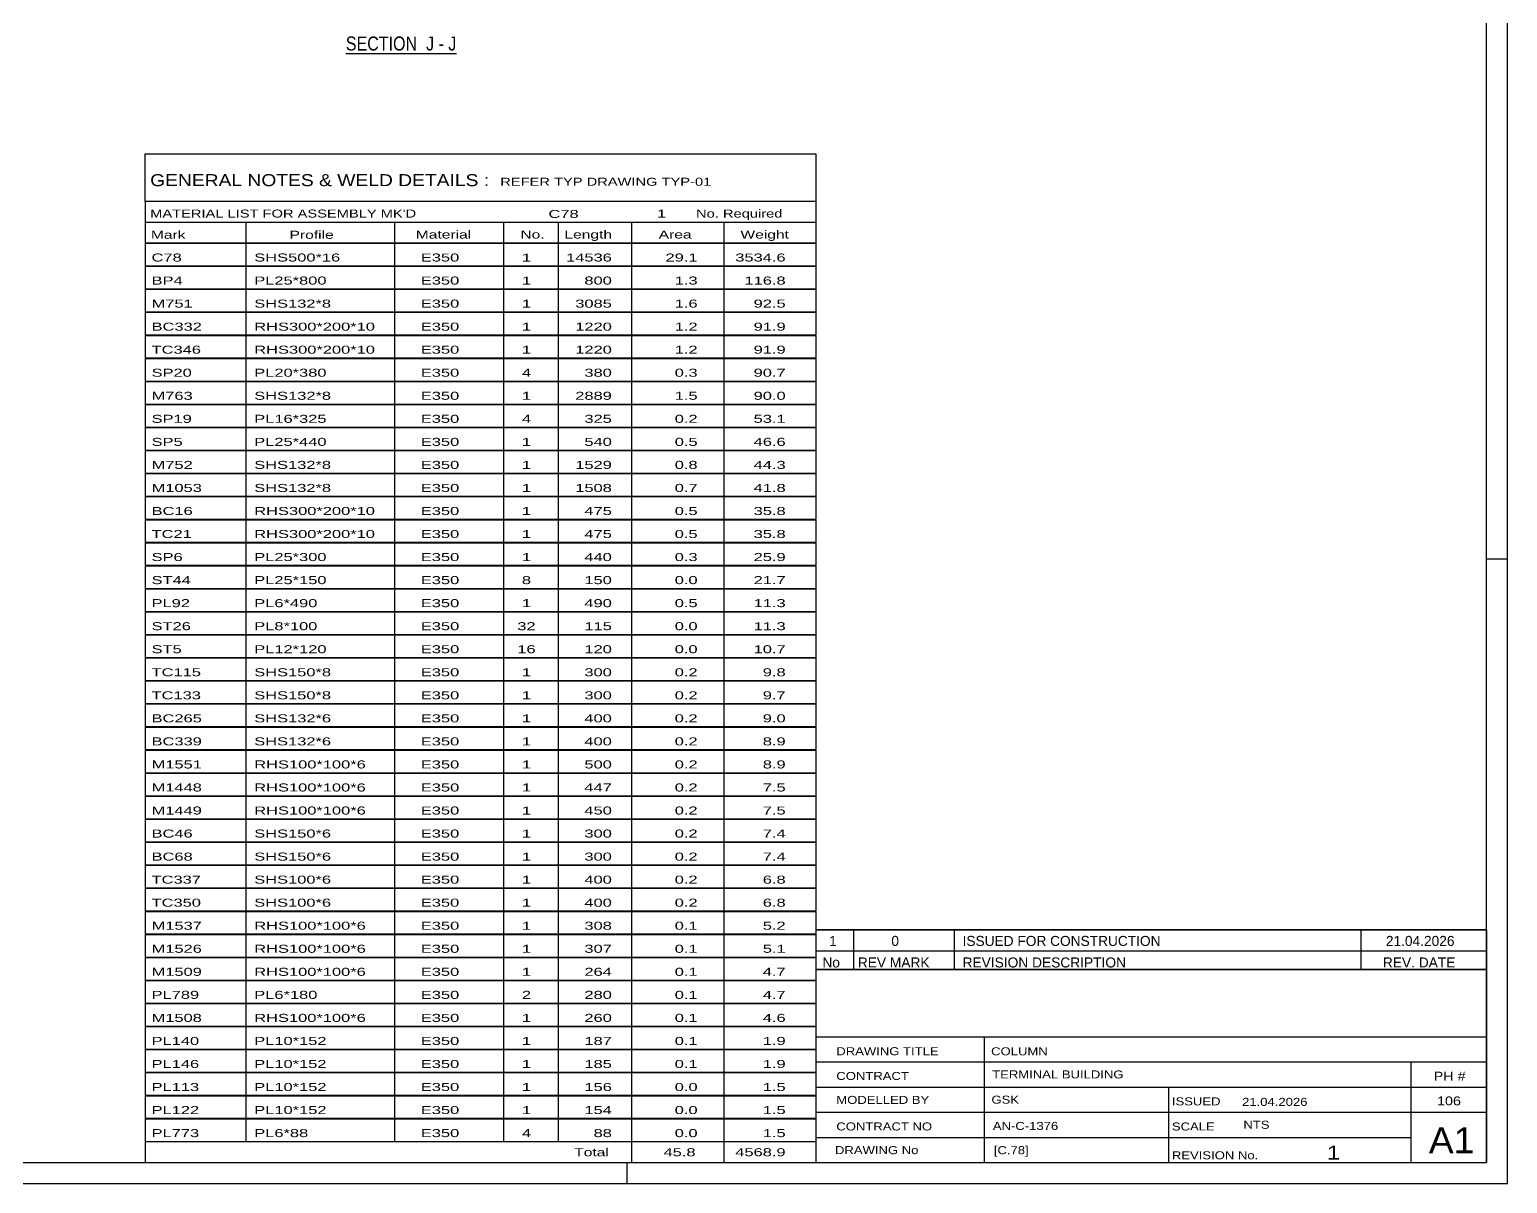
# Model space of a CAD drawing. Header units: millimetres. Extents: x -212 to 629, y -168 to 426.
# Drawn here: x 276.3 to 629, y -167.9 to 107.5 of the extents above; entities that cross this region are included whole.
import ezdxf

# ---------------------------------------------------------------- set-up
doc = ezdxf.new("R2010")
doc.units = ezdxf.units.MM
doc.styles.add('Arial Narrow', font='ARIALN.TTF', dxfattribs={"height": 0.2})

# ---------------------------------------------------------------- blocks, each defined once
blk = doc.blocks.new('Unknown-284936395-1134')
at = {"color": 5, "linetype": 'Continuous'}
for p, q in [((628.96, -167.9), (628.96, 426.1)), ((623.96, -162.9), (623.96, 421.1)), ((628.96, -18.9), (623.96, -18.9)), ((-207.04, -162.9), (623.96, -162.9)), ((418.96, -167.9), (418.96, -162.9)), ((-212.04, -167.9), (628.96, -167.9))]:
    blk.add_line(p, q, dxfattribs=at)
blk = doc.blocks.new('Unknown-284936395-20 - 26163')
at = {"color": 6, "linetype": 'Continuous'}
blk.add_line((351.81, 101.79), (378.18, 101.79), dxfattribs=at)
at = {"color": 0, "linetype": 'Continuous'}
blk.add_wipeout([(369.92, 102.54), (369.92, 106.04), (351.81, 106.04), (351.81, 102.54)], dxfattribs=at)
at = {"color": 7, "linetype": 'Continuous', "style": 'Arial Narrow'}
blk.add_text('SECTION ', height=3.34, dxfattribs=at).set_placement((351.81, 102.54))
at = {"color": 0, "linetype": 'Continuous'}
blk.add_wipeout([(372.89, 102.54), (372.89, 106.04), (370.97, 106.04), (370.97, 102.54)], dxfattribs=at)
blk.add_wipeout([(375.21, 102.54), (375.21, 106.04), (373.94, 106.04), (373.94, 102.54)], dxfattribs=at)
at = {"color": 7, "linetype": 'Continuous', "style": 'Arial Narrow'}
blk.add_text('J', height=3.34, dxfattribs=at).set_placement((370.97, 102.54))
at = {"color": 0, "linetype": 'Continuous'}
blk.add_wipeout([(378.18, 102.54), (378.18, 106.04), (376.26, 106.04), (376.26, 102.54)], dxfattribs=at)
at = {"color": 7, "linetype": 'Continuous', "style": 'Arial Narrow'}
for s, p in [('J', (376.26, 102.54)), ('-', (373.94, 102.54))]:
    blk.add_text(s, height=3.34, dxfattribs=at).set_placement(p)
blk = doc.blocks.new('Unknown-284936395-33962')
at = {"color": 7, "linetype": 'Continuous'}
for p, q in [((463.96, -116.84), (623.96, -116.84)), ((463.96, -116.85), (463.96, -162.9)), ((623.96, -116.9), (623.96, -162.9)), ((463.96, -132.9), (623.96, -132.9)), ((504.1, -132.9), (504.1, -162.9)), ((463.96, -138.9), (623.96, -138.9)), ((605.96, -162.84), (605.96, -138.84)), ((463.96, -144.9), (623.96, -144.9)), ((548.1, -144.9), (548.1, -162.9)), ((463.96, -150.9), (623.96, -150.9)), ((463.96, -156.9), (605.96, -156.9)), ((463.96, -162.9), (623.96, -162.9))]:
    blk.add_line(p, q, dxfattribs=at)
at = {"color": 7, "style": 'Arial Narrow'}
for s, height, width, p in [('DRAWING TITLE', 1.9089, 1.425378, (468.84, -137.29)), ('COLUMN', 1.909, 1.425378, (505.77, -137.31)), ('TERMINAL BUILDING', 1.9089, 1.425378, (506.02, -142.82)), ('CONTRACT', 1.909, 1.425378, (468.84, -143.19)), ('MODELLED BY', 1.9089, 1.425378, (468.84, -148.91)), ('GSK', 1.909, 1.425378, (505.85, -148.85)), ('ISSUED', 1.909, 1.425378, (548.9, -149.26)), ('21.04.2026', 1.909, 1.425378, (565.65, -149.38)), ('CONTRACT NO', 1.9089, 1.425378, (468.84, -155.24)), ('AN-C-1376', 1.909, 1.425378, (506.19, -155.12)), ('SCALE', 1.909, 1.425378, (548.9, -155.25)), ('A1', 6.204, 1.25, (610.2, -160.7)), ('DRAWING No', 1.909, 1.425378, (468.52, -160.9)), ('[C.78]', 1.909, 1.425378, (506.42, -160.91)), ('REVISION No.', 1.9089, 1.425378, (548.9, -162.13)), ('1', 3.34, 1.5, (585.87, -162.22))]:
    blk.add_text(s, height=height, dxfattribs=dict(at, width=width)).set_placement(p)
at = {"color": 7, "linetype": 'Continuous', "style": 'Arial Narrow'}
for s, height, width, p in [('PH #', 2.1, 1.42538, (611.36, -143.34)), ('106', 2.1, 1.42538, (612.15, -149.24)), ('NTS', 1.909, 1.425378, (565.96, -154.84))]:
    blk.add_text(s, height=height, dxfattribs=dict(at, width=width)).set_placement(p)
blk = doc.blocks.new('Unknown-284936395-33963')
at = {"color": 7, "linetype": 'Continuous'}
for p, q in [((303.96, 77.85), (463.96, 77.85)), ((303.96, 66.6), (303.96, 77.85)), ((463.96, 77.85), (463.96, 66.6)), ((303.96, 66.6), (463.96, 66.6)), ((303.96, 66.6), (303.96, 61.6)), ((463.96, 66.6), (463.96, 61.6)), ((303.96, 61.6), (463.96, 61.6)), ((303.96, 61.6), (303.96, 56.6)), ((327.96, 61.6), (327.96, 56.6)), ((363.46, 61.6), (363.46, 56.6)), ((389.46, 61.6), (389.46, 56.6)), ((402.46, 61.6), (402.46, 56.6)), ((419.96, 61.6), (419.96, 56.6)), ((441.96, 61.6), (441.96, 56.6)), ((463.96, 61.6), (463.96, 56.6)), ((303.96, 56.6), (463.96, 56.6)), ((303.96, 56.55), (303.96, 51.15)), ((303.96, 56.55), (463.96, 56.55)), ((327.96, 56.6), (327.96, 51.1)), ((363.46, 56.6), (363.46, 51.1)), ((389.46, 56.6), (389.46, 51.1)), ((402.46, 56.6), (402.46, 51.1)), ((419.96, 56.6), (419.96, 51.1)), ((441.96, 56.6), (441.96, 51.1)), ((463.96, 56.55), (463.96, 51.15)), ((303.96, 51.15), (463.96, 51.15)), ((303.96, 51.05), (303.96, 45.65)), ((303.96, 51.05), (463.96, 51.05)), ((327.96, 51.1), (327.96, 45.6)), ((363.46, 51.1), (363.46, 45.6)), ((389.46, 51.1), (389.46, 45.6)), ((402.46, 51.1), (402.46, 45.6)), ((419.96, 51.1), (419.96, 45.6)), ((441.96, 51.1), (441.96, 45.6)), ((463.96, 51.05), (463.96, 45.65)), ((303.96, 45.65), (463.96, 45.65)), ((303.96, 45.55), (303.96, 40.15)), ((303.96, 45.55), (463.96, 45.55)), ((327.96, 45.6), (327.96, 40.1)), ((363.46, 45.6), (363.46, 40.1)), ((389.46, 45.6), (389.46, 40.1)), ((402.46, 45.6), (402.46, 40.1)), ((419.96, 45.6), (419.96, 40.1)), ((441.96, 45.6), (441.96, 40.1)), ((463.96, 45.55), (463.96, 40.15)), ((303.96, 40.15), (463.96, 40.15)), ((303.96, 40.05), (303.96, 34.65)), ((303.96, 40.05), (463.96, 40.05)), ((327.96, 40.1), (327.96, 34.6)), ((363.46, 40.1), (363.46, 34.6)), ((389.46, 40.1), (389.46, 34.6)), ((402.46, 40.1), (402.46, 34.6)), ((419.96, 40.1), (419.96, 34.6)), ((441.96, 40.1), (441.96, 34.6)), ((463.96, 40.05), (463.96, 34.65)), ((303.96, 34.65), (463.96, 34.65)), ((303.96, 34.55), (303.96, 29.15)), ((303.96, 34.55), (463.96, 34.55)), ((327.96, 34.6), (327.96, 29.1)), ((363.46, 34.6), (363.46, 29.1)), ((389.46, 34.6), (389.46, 29.1)), ((402.46, 34.6), (402.46, 29.1)), ((419.96, 34.6), (419.96, 29.1)), ((441.96, 34.6), (441.96, 29.1)), ((463.96, 34.55), (463.96, 29.15)), ((303.96, 29.15), (463.96, 29.15)), ((303.96, 29.05), (303.96, 23.65)), ((303.96, 29.05), (463.96, 29.05)), ((327.96, 29.1), (327.96, 23.6)), ((363.46, 29.1), (363.46, 23.6)), ((389.46, 29.1), (389.46, 23.6)), ((402.46, 29.1), (402.46, 23.6)), ((419.96, 29.1), (419.96, 23.6)), ((441.96, 29.1), (441.96, 23.6)), ((463.96, 29.05), (463.96, 23.65)), ((303.96, 23.65), (463.96, 23.65)), ((303.96, 23.55), (303.96, 18.15)), ((303.96, 23.55), (463.96, 23.55)), ((327.96, 23.6), (327.96, 18.1)), ((363.46, 23.6), (363.46, 18.1)), ((389.46, 23.6), (389.46, 18.1)), ((402.46, 23.6), (402.46, 18.1)), ((419.96, 23.6), (419.96, 18.1)), ((441.96, 23.6), (441.96, 18.1)), ((463.96, 23.55), (463.96, 18.15)), ((303.96, 18.15), (463.96, 18.15)), ((303.96, 18.05), (303.96, 12.65)), ((303.96, 18.05), (463.96, 18.05)), ((327.96, 18.1), (327.96, 12.6)), ((363.46, 18.1), (363.46, 12.6)), ((389.46, 18.1), (389.46, 12.6)), ((402.46, 18.1), (402.46, 12.6)), ((419.96, 18.1), (419.96, 12.6)), ((441.96, 18.1), (441.96, 12.6)), ((463.96, 18.05), (463.96, 12.65)), ((303.96, 12.65), (463.96, 12.65)), ((303.96, 12.55), (303.96, 7.15)), ((303.96, 12.55), (463.96, 12.55)), ((327.96, 12.6), (327.96, 7.1)), ((363.46, 12.6), (363.46, 7.1)), ((389.46, 12.6), (389.46, 7.1)), ((402.46, 12.6), (402.46, 7.1)), ((419.96, 12.6), (419.96, 7.1)), ((441.96, 12.6), (441.96, 7.1)), ((463.96, 12.55), (463.96, 7.15)), ((303.96, 7.15), (463.96, 7.15)), ((303.96, 7.05), (303.96, 1.65)), ((303.96, 7.05), (463.96, 7.05)), ((327.96, 7.1), (327.96, 1.6)), ((363.46, 7.1), (363.46, 1.6)), ((389.46, 7.1), (389.46, 1.6)), ((402.46, 7.1), (402.46, 1.6)), ((419.96, 7.1), (419.96, 1.6)), ((441.96, 7.1), (441.96, 1.6)), ((463.96, 7.05), (463.96, 1.65)), ((303.96, 1.65), (463.96, 1.65)), ((303.96, 1.55), (303.96, -3.85)), ((303.96, 1.55), (463.96, 1.55)), ((327.96, 1.6), (327.96, -3.9)), ((363.46, 1.6), (363.46, -3.9)), ((389.46, 1.6), (389.46, -3.9)), ((402.46, 1.6), (402.46, -3.9)), ((419.96, 1.6), (419.96, -3.9)), ((441.96, 1.6), (441.96, -3.9)), ((463.96, 1.55), (463.96, -3.85)), ((303.96, -3.85), (463.96, -3.85)), ((303.96, -3.95), (303.96, -9.35)), ((303.96, -3.95), (463.96, -3.95)), ((327.96, -3.9), (327.96, -9.4)), ((363.46, -3.9), (363.46, -9.4)), ((389.46, -3.9), (389.46, -9.4)), ((402.46, -3.9), (402.46, -9.4)), ((419.96, -3.9), (419.96, -9.4)), ((441.96, -3.9), (441.96, -9.4)), ((463.96, -3.95), (463.96, -9.35)), ((303.96, -9.35), (463.96, -9.35)), ((303.96, -9.45), (303.96, -14.85)), ((303.96, -9.45), (463.96, -9.45)), ((327.96, -9.4), (327.96, -14.9)), ((363.46, -9.4), (363.46, -14.9)), ((389.46, -9.4), (389.46, -14.9)), ((402.46, -9.4), (402.46, -14.9)), ((419.96, -9.4), (419.96, -14.9)), ((441.96, -9.4), (441.96, -14.9)), ((463.96, -9.45), (463.96, -14.85)), ((303.96, -14.85), (463.96, -14.85)), ((303.96, -14.95), (303.96, -20.35)), ((303.96, -14.95), (463.96, -14.95)), ((327.96, -14.9), (327.96, -20.4)), ((363.46, -14.9), (363.46, -20.4)), ((389.46, -14.9), (389.46, -20.4)), ((402.46, -14.9), (402.46, -20.4)), ((419.96, -14.9), (419.96, -20.4)), ((441.96, -14.9), (441.96, -20.4)), ((463.96, -14.95), (463.96, -20.35)), ((303.96, -20.35), (463.96, -20.35)), ((303.96, -20.45), (303.96, -25.85)), ((303.96, -20.45), (463.96, -20.45)), ((327.96, -20.4), (327.96, -25.9)), ((363.46, -20.4), (363.46, -25.9)), ((389.46, -20.4), (389.46, -25.9)), ((402.46, -20.4), (402.46, -25.9)), ((419.96, -20.4), (419.96, -25.9)), ((441.96, -20.4), (441.96, -25.9)), ((463.96, -20.45), (463.96, -25.85)), ((303.96, -25.85), (463.96, -25.85)), ((303.96, -25.95), (303.96, -31.35)), ((303.96, -25.95), (463.96, -25.95)), ((327.96, -25.9), (327.96, -31.4)), ((363.46, -25.9), (363.46, -31.4)), ((389.46, -25.9), (389.46, -31.4)), ((402.46, -25.9), (402.46, -31.4)), ((419.96, -25.9), (419.96, -31.4)), ((441.96, -25.9), (441.96, -31.4)), ((463.96, -25.95), (463.96, -31.35)), ((303.96, -31.35), (463.96, -31.35)), ((303.96, -31.45), (303.96, -36.85)), ((303.96, -31.45), (463.96, -31.45)), ((327.96, -31.4), (327.96, -36.9)), ((363.46, -31.4), (363.46, -36.9)), ((389.46, -31.4), (389.46, -36.9)), ((402.46, -31.4), (402.46, -36.9)), ((419.96, -31.4), (419.96, -36.9)), ((441.96, -31.4), (441.96, -36.9)), ((463.96, -31.45), (463.96, -36.85)), ((303.96, -36.85), (463.96, -36.85)), ((303.96, -36.95), (303.96, -42.35)), ((303.96, -36.95), (463.96, -36.95)), ((327.96, -36.9), (327.96, -42.4)), ((363.46, -36.9), (363.46, -42.4)), ((389.46, -36.9), (389.46, -42.4)), ((402.46, -36.9), (402.46, -42.4)), ((419.96, -36.9), (419.96, -42.4)), ((441.96, -36.9), (441.96, -42.4)), ((463.96, -36.95), (463.96, -42.35)), ((303.96, -42.35), (463.96, -42.35)), ((303.96, -42.45), (303.96, -47.85)), ((303.96, -42.45), (463.96, -42.45)), ((327.96, -42.4), (327.96, -47.9)), ((363.46, -42.4), (363.46, -47.9)), ((389.46, -42.4), (389.46, -47.9)), ((402.46, -42.4), (402.46, -47.9)), ((419.96, -42.4), (419.96, -47.9)), ((441.96, -42.4), (441.96, -47.9)), ((463.96, -42.45), (463.96, -47.85)), ((303.96, -47.85), (463.96, -47.85)), ((303.96, -47.95), (303.96, -53.35)), ((303.96, -47.95), (463.96, -47.95)), ((327.96, -47.9), (327.96, -53.4)), ((363.46, -47.9), (363.46, -53.4)), ((389.46, -47.9), (389.46, -53.4)), ((402.46, -47.9), (402.46, -53.4)), ((419.96, -47.9), (419.96, -53.4)), ((441.96, -47.9), (441.96, -53.4)), ((463.96, -47.95), (463.96, -53.35)), ((303.96, -53.35), (463.96, -53.35)), ((303.96, -53.45), (303.96, -58.85)), ((303.96, -53.45), (463.96, -53.45)), ((327.96, -53.4), (327.96, -58.9)), ((363.46, -53.4), (363.46, -58.9)), ((389.46, -53.4), (389.46, -58.9)), ((402.46, -53.4), (402.46, -58.9)), ((419.96, -53.4), (419.96, -58.9)), ((441.96, -53.4), (441.96, -58.9)), ((463.96, -53.45), (463.96, -58.85)), ((303.96, -58.85), (463.96, -58.85)), ((303.96, -58.95), (303.96, -64.35)), ((303.96, -58.95), (463.96, -58.95)), ((327.96, -58.9), (327.96, -64.4)), ((363.46, -58.9), (363.46, -64.4)), ((389.46, -58.9), (389.46, -64.4)), ((402.46, -58.9), (402.46, -64.4)), ((419.96, -58.9), (419.96, -64.4)), ((441.96, -58.9), (441.96, -64.4)), ((463.96, -58.95), (463.96, -64.35)), ((303.96, -64.35), (463.96, -64.35)), ((303.96, -64.45), (303.96, -69.85)), ((303.96, -64.45), (463.96, -64.45)), ((327.96, -64.4), (327.96, -69.9)), ((363.46, -64.4), (363.46, -69.9)), ((389.46, -64.4), (389.46, -69.9)), ((402.46, -64.4), (402.46, -69.9)), ((419.96, -64.4), (419.96, -69.9)), ((441.96, -64.4), (441.96, -69.9)), ((463.96, -64.45), (463.96, -69.85)), ((303.96, -69.85), (463.96, -69.85)), ((303.96, -69.95), (303.96, -75.35)), ((303.96, -69.95), (463.96, -69.95)), ((327.96, -69.9), (327.96, -75.4)), ((363.46, -69.9), (363.46, -75.4)), ((389.46, -69.9), (389.46, -75.4)), ((402.46, -69.9), (402.46, -75.4)), ((419.96, -69.9), (419.96, -75.4)), ((441.96, -69.9), (441.96, -75.4)), ((463.96, -69.95), (463.96, -75.35)), ((303.96, -75.35), (463.96, -75.35)), ((303.96, -75.45), (303.96, -80.85)), ((303.96, -75.45), (463.96, -75.45)), ((327.96, -75.4), (327.96, -80.9)), ((363.46, -75.4), (363.46, -80.9)), ((389.46, -75.4), (389.46, -80.9)), ((402.46, -75.4), (402.46, -80.9)), ((419.96, -75.4), (419.96, -80.9)), ((441.96, -75.4), (441.96, -80.9)), ((463.96, -75.45), (463.96, -80.85)), ((303.96, -80.85), (463.96, -80.85)), ((303.96, -80.95), (303.96, -86.35)), ((303.96, -80.95), (463.96, -80.95)), ((327.96, -80.9), (327.96, -86.4)), ((363.46, -80.9), (363.46, -86.4)), ((389.46, -80.9), (389.46, -86.4)), ((402.46, -80.9), (402.46, -86.4)), ((419.96, -80.9), (419.96, -86.4)), ((441.96, -80.9), (441.96, -86.4)), ((463.96, -80.95), (463.96, -86.35)), ((303.96, -86.35), (463.96, -86.35)), ((303.96, -86.45), (303.96, -91.85)), ((303.96, -86.45), (463.96, -86.45)), ((327.96, -86.4), (327.96, -91.9)), ((363.46, -86.4), (363.46, -91.9)), ((389.46, -86.4), (389.46, -91.9)), ((402.46, -86.4), (402.46, -91.9)), ((419.96, -86.4), (419.96, -91.9)), ((441.96, -86.4), (441.96, -91.9)), ((463.96, -86.45), (463.96, -91.85)), ((303.96, -91.85), (463.96, -91.85)), ((303.96, -91.95), (303.96, -97.35)), ((303.96, -91.95), (463.96, -91.95)), ((327.96, -91.9), (327.96, -97.4)), ((363.46, -91.9), (363.46, -97.4)), ((389.46, -91.9), (389.46, -97.4)), ((402.46, -91.9), (402.46, -97.4)), ((419.96, -91.9), (419.96, -97.4)), ((441.96, -91.9), (441.96, -97.4)), ((463.96, -91.95), (463.96, -97.35)), ((303.96, -97.35), (463.96, -97.35)), ((303.96, -97.45), (303.96, -102.85)), ((303.96, -97.45), (463.96, -97.45)), ((327.96, -97.4), (327.96, -102.9)), ((363.46, -97.4), (363.46, -102.9)), ((389.46, -97.4), (389.46, -102.9)), ((402.46, -97.4), (402.46, -102.9)), ((419.96, -97.4), (419.96, -102.9)), ((441.96, -97.4), (441.96, -102.9)), ((463.96, -97.45), (463.96, -102.85)), ((303.96, -102.85), (463.96, -102.85)), ((303.96, -102.95), (303.96, -108.35)), ((303.96, -102.95), (463.96, -102.95)), ((327.96, -102.9), (327.96, -108.4)), ((363.46, -102.9), (363.46, -108.4)), ((389.46, -102.9), (389.46, -108.4)), ((402.46, -102.9), (402.46, -108.4)), ((419.96, -102.9), (419.96, -108.4)), ((441.96, -102.9), (441.96, -108.4)), ((463.96, -102.95), (463.96, -108.35)), ((303.96, -108.35), (463.96, -108.35)), ((303.96, -108.45), (303.96, -113.85)), ((303.96, -108.45), (463.96, -108.45)), ((327.96, -108.4), (327.96, -113.9)), ((363.46, -108.4), (363.46, -113.9)), ((389.46, -108.4), (389.46, -113.9)), ((402.46, -108.4), (402.46, -113.9)), ((419.96, -108.4), (419.96, -113.9)), ((441.96, -108.4), (441.96, -113.9)), ((463.96, -108.45), (463.96, -113.85)), ((303.96, -113.85), (463.96, -113.85)), ((303.96, -113.95), (303.96, -119.35)), ((303.96, -113.95), (463.96, -113.95)), ((327.96, -113.9), (327.96, -119.4)), ((363.46, -113.9), (363.46, -119.4)), ((389.46, -113.9), (389.46, -119.4)), ((402.46, -113.9), (402.46, -119.4)), ((419.96, -113.9), (419.96, -119.4)), ((441.96, -113.9), (441.96, -119.4)), ((463.96, -113.95), (463.96, -119.35)), ((303.96, -119.35), (463.96, -119.35)), ((303.96, -119.45), (303.96, -124.85)), ((303.96, -119.45), (463.96, -119.45)), ((327.96, -119.4), (327.96, -124.9)), ((363.46, -119.4), (363.46, -124.9)), ((389.46, -119.4), (389.46, -124.9)), ((402.46, -119.4), (402.46, -124.9)), ((419.96, -119.4), (419.96, -124.9)), ((441.96, -119.4), (441.96, -124.9)), ((463.96, -119.45), (463.96, -124.85)), ((303.96, -124.85), (463.96, -124.85)), ((303.96, -124.95), (303.96, -130.35)), ((303.96, -124.95), (463.96, -124.95)), ((327.96, -124.9), (327.96, -130.4)), ((363.46, -124.9), (363.46, -130.4)), ((389.46, -124.9), (389.46, -130.4)), ((402.46, -124.9), (402.46, -130.4)), ((419.96, -124.9), (419.96, -130.4)), ((441.96, -124.9), (441.96, -130.4)), ((463.96, -124.95), (463.96, -130.35)), ((303.96, -130.35), (463.96, -130.35)), ((303.96, -130.45), (303.96, -135.85)), ((303.96, -130.45), (463.96, -130.45)), ((327.96, -130.4), (327.96, -135.9)), ((363.46, -130.4), (363.46, -135.9)), ((389.46, -130.4), (389.46, -135.9)), ((402.46, -130.4), (402.46, -135.9)), ((419.96, -130.4), (419.96, -135.9)), ((441.96, -130.4), (441.96, -135.9)), ((463.96, -130.45), (463.96, -135.85)), ((303.96, -135.85), (463.96, -135.85)), ((303.96, -135.95), (303.96, -141.35)), ((303.96, -135.95), (463.96, -135.95)), ((327.96, -135.9), (327.96, -141.4)), ((363.46, -135.9), (363.46, -141.4)), ((389.46, -135.9), (389.46, -141.4)), ((402.46, -135.9), (402.46, -141.4)), ((419.96, -135.9), (419.96, -141.4)), ((441.96, -135.9), (441.96, -141.4)), ((463.96, -135.95), (463.96, -141.35)), ((303.96, -141.35), (463.96, -141.35)), ((303.96, -141.45), (303.96, -146.85)), ((303.96, -141.45), (463.96, -141.45)), ((327.96, -141.4), (327.96, -146.9)), ((363.46, -141.4), (363.46, -146.9)), ((389.46, -141.4), (389.46, -146.9)), ((402.46, -141.4), (402.46, -146.9)), ((419.96, -141.4), (419.96, -146.9)), ((441.96, -141.4), (441.96, -146.9)), ((463.96, -141.45), (463.96, -146.85)), ((303.96, -146.85), (463.96, -146.85)), ((303.96, -146.95), (303.96, -152.35)), ((303.96, -146.95), (463.96, -146.95)), ((327.96, -146.9), (327.96, -152.4)), ((363.46, -146.9), (363.46, -152.4)), ((389.46, -146.9), (389.46, -152.4)), ((402.46, -146.9), (402.46, -152.4)), ((419.96, -146.9), (419.96, -152.4)), ((441.96, -146.9), (441.96, -152.4)), ((463.96, -146.95), (463.96, -152.35)), ((303.96, -152.35), (463.96, -152.35)), ((303.96, -152.45), (303.96, -157.85)), ((303.96, -152.45), (463.96, -152.45)), ((327.96, -152.4), (327.96, -157.9)), ((363.46, -152.4), (363.46, -157.9)), ((389.46, -152.4), (389.46, -157.9)), ((402.46, -152.4), (402.46, -157.9)), ((419.96, -152.4), (419.96, -157.9)), ((441.96, -152.4), (441.96, -157.9)), ((463.96, -152.45), (463.96, -157.85)), ((303.96, -157.85), (463.96, -157.85)), ((303.96, -157.9), (463.96, -157.9)), ((303.96, -157.9), (303.96, -162.9)), ((419.96, -157.9), (419.96, -162.9)), ((441.96, -157.9), (441.96, -162.9)), ((463.96, -157.9), (463.96, -162.9)), ((303.96, -162.9), (463.96, -162.9))]:
    blk.add_line(p, q, dxfattribs=at)
at = {"color": 7, "style": 'Arial Narrow'}
for s, height, width, p in [('GENERAL NOTES & WELD DETAILS :', 2.8633, 1.4, (305.12, 70.16)), ('REFER TYP DRAWING TYP-01', 1.9089, 1.6, (388.66, 70.26)), ("MATERIAL LIST FOR ASSEMBLY MK'D", 1.9089, 1.6, (305.12, 62.66)), ('C78', 1.909, 1.794707, (400.16, 62.57)), ('1', 1.91, 1.794707, (426.04, 62.66)), ('No. Required', 1.9089, 1.6, (435.37, 62.66)), ('Mark', 1.909, 1.7, (305.3, 57.6)), ('Profile', 1.909, 1.7, (338.38, 57.6)), ('Material', 1.909, 1.7, (368.5, 57.66)), ('No.', 1.909, 1.7, (393.46, 57.66)), ('Length', 1.909, 1.7, (403.96, 57.66)), ('Area', 1.909, 1.7, (426.46, 57.66)), ('Weight', 1.909, 1.7, (445.96, 57.66))]:
    blk.add_text(s, height=height, dxfattribs=dict(at, width=width)).set_placement(p)
at = {"color": 7, "linetype": 'Continuous', "style": 'Arial Narrow'}
for s, height, width, p in [('C78', 1.909, 1.794707, (305.46, 52.17)), ('SHS500*16', 1.909, 1.794707, (329.96, 52.17)), ('E350', 1.909, 1.794707, (369.7, 52.17)), ('1', 1.91, 1.794707, (393.82, 52.17)), ('14536', 1.909, 1.794707, (404.36, 52.17)), ('29.1', 1.909, 1.794707, (428.09, 52.17)), ('3534.6', 1.909, 1.794707, (444.73, 52.17)), ('BP4', 1.909, 1.794707, (305.46, 46.67)), ('PL25*800', 1.909, 1.794707, (329.96, 46.67)), ('E350', 1.909, 1.794707, (369.7, 46.67)), ('1', 1.91, 1.794707, (393.82, 46.67)), ('800', 1.909, 1.794707, (408.73, 46.67)), ('1.3', 1.909, 1.794707, (430.28, 46.67)), ('116.8', 1.909, 1.794707, (446.92, 46.67)), ('M751', 1.909, 1.794707, (305.46, 41.17)), ('SHS132*8', 1.909, 1.794707, (329.96, 41.17)), ('E350', 1.909, 1.794707, (369.7, 41.17)), ('1', 1.91, 1.794707, (393.82, 41.17)), ('3085', 1.909, 1.794707, (406.55, 41.17)), ('1.6', 1.909, 1.794707, (430.28, 41.17)), ('92.5', 1.909, 1.794707, (449.11, 41.17)), ('BC332', 1.909, 1.794707, (305.46, 35.67)), ('RHS300*200*10', 1.9089, 1.794707, (329.96, 35.67)), ('E350', 1.909, 1.794707, (369.7, 35.67)), ('1', 1.91, 1.794707, (393.82, 35.67)), ('1220', 1.909, 1.794707, (406.55, 35.67)), ('1.2', 1.909, 1.794707, (430.28, 35.67)), ('91.9', 1.909, 1.794707, (449.11, 35.67)), ('TC346', 1.909, 1.794707, (305.46, 30.17)), ('RHS300*200*10', 1.9089, 1.794707, (329.96, 30.17)), ('E350', 1.909, 1.794707, (369.7, 30.17)), ('1', 1.91, 1.794707, (393.82, 30.17)), ('1220', 1.909, 1.794707, (406.55, 30.17)), ('1.2', 1.909, 1.794707, (430.28, 30.17)), ('91.9', 1.909, 1.794707, (449.11, 30.17)), ('SP20', 1.909, 1.794707, (305.46, 24.67)), ('PL20*380', 1.909, 1.794707, (329.96, 24.67)), ('E350', 1.909, 1.794707, (369.7, 24.67)), ('4', 1.91, 1.794707, (393.82, 24.67)), ('380', 1.909, 1.794707, (408.73, 24.67)), ('0.3', 1.909, 1.794707, (430.28, 24.67)), ('90.7', 1.909, 1.794707, (449.11, 24.67)), ('M763', 1.909, 1.794707, (305.46, 19.17)), ('SHS132*8', 1.909, 1.794707, (329.96, 19.17)), ('E350', 1.909, 1.794707, (369.7, 19.17)), ('1', 1.91, 1.794707, (393.82, 19.17)), ('2889', 1.909, 1.794707, (406.55, 19.17)), ('1.5', 1.909, 1.794707, (430.28, 19.17)), ('90.0', 1.909, 1.794707, (449.11, 19.17)), ('SP19', 1.909, 1.794707, (305.46, 13.67)), ('PL16*325', 1.909, 1.794707, (329.96, 13.67)), ('E350', 1.909, 1.794707, (369.7, 13.67)), ('4', 1.91, 1.794707, (393.82, 13.67)), ('325', 1.909, 1.794707, (408.73, 13.67)), ('0.2', 1.909, 1.794707, (430.28, 13.67)), ('53.1', 1.909, 1.794707, (449.11, 13.67)), ('SP5', 1.909, 1.794707, (305.46, 8.17)), ('PL25*440', 1.909, 1.794707, (329.96, 8.17)), ('E350', 1.909, 1.794707, (369.7, 8.17)), ('1', 1.91, 1.794707, (393.82, 8.17)), ('540', 1.909, 1.794707, (408.73, 8.17)), ('0.5', 1.909, 1.794707, (430.28, 8.17)), ('46.6', 1.909, 1.794707, (449.11, 8.17)), ('M752', 1.909, 1.794707, (305.46, 2.67)), ('SHS132*8', 1.909, 1.794707, (329.96, 2.67)), ('E350', 1.909, 1.794707, (369.7, 2.67)), ('1', 1.91, 1.794707, (393.82, 2.67)), ('1529', 1.909, 1.794707, (406.55, 2.67)), ('0.8', 1.909, 1.794707, (430.28, 2.67)), ('44.3', 1.909, 1.794707, (449.11, 2.67)), ('M1053', 1.909, 1.794707, (305.46, -2.83)), ('SHS132*8', 1.909, 1.794707, (329.96, -2.83)), ('E350', 1.909, 1.794707, (369.7, -2.83)), ('1', 1.91, 1.794707, (393.82, -2.83)), ('1508', 1.909, 1.794707, (406.55, -2.83)), ('0.7', 1.909, 1.794707, (430.28, -2.83)), ('41.8', 1.909, 1.794707, (449.11, -2.83)), ('BC16', 1.909, 1.794707, (305.46, -8.33)), ('RHS300*200*10', 1.9089, 1.794707, (329.96, -8.33)), ('E350', 1.909, 1.794707, (369.7, -8.33)), ('1', 1.91, 1.794707, (393.82, -8.33)), ('475', 1.909, 1.794707, (408.73, -8.33)), ('0.5', 1.909, 1.794707, (430.28, -8.33)), ('35.8', 1.909, 1.794707, (449.11, -8.33)), ('TC21', 1.909, 1.794707, (305.46, -13.83)), ('RHS300*200*10', 1.9089, 1.794707, (329.96, -13.83)), ('E350', 1.909, 1.794707, (369.7, -13.83)), ('1', 1.91, 1.794707, (393.82, -13.83)), ('475', 1.909, 1.794707, (408.73, -13.83)), ('0.5', 1.909, 1.794707, (430.28, -13.83)), ('35.8', 1.909, 1.794707, (449.11, -13.83)), ('SP6', 1.909, 1.794707, (305.46, -19.33)), ('PL25*300', 1.909, 1.794707, (329.96, -19.33)), ('E350', 1.909, 1.794707, (369.7, -19.33)), ('1', 1.91, 1.794707, (393.82, -19.33)), ('440', 1.909, 1.794707, (408.73, -19.33)), ('0.3', 1.909, 1.794707, (430.28, -19.33)), ('25.9', 1.909, 1.794707, (449.11, -19.33)), ('ST44', 1.909, 1.794707, (305.46, -24.83)), ('PL25*150', 1.909, 1.794707, (329.96, -24.83)), ('E350', 1.909, 1.794707, (369.7, -24.83)), ('8', 1.91, 1.794707, (393.82, -24.83)), ('150', 1.909, 1.794707, (408.73, -24.83)), ('0.0', 1.909, 1.794707, (430.28, -24.83)), ('21.7', 1.909, 1.794707, (449.11, -24.83)), ('PL92', 1.909, 1.794707, (305.46, -30.33)), ('PL6*490', 1.909, 1.794707, (329.96, -30.33)), ('E350', 1.909, 1.794707, (369.7, -30.33)), ('1', 1.91, 1.794707, (393.82, -30.33)), ('490', 1.909, 1.794707, (408.73, -30.33)), ('0.5', 1.909, 1.794707, (430.28, -30.33)), ('11.3', 1.909, 1.794707, (449.11, -30.33)), ('ST26', 1.909, 1.794707, (305.46, -35.83)), ('PL8*100', 1.909, 1.794707, (329.96, -35.83)), ('E350', 1.909, 1.794707, (369.7, -35.83)), ('32', 1.909, 1.794707, (392.72, -35.83)), ('115', 1.909, 1.794707, (408.73, -35.83)), ('0.0', 1.909, 1.794707, (430.28, -35.83)), ('11.3', 1.909, 1.794707, (449.11, -35.83)), ('ST5', 1.909, 1.794707, (305.46, -41.33)), ('PL12*120', 1.909, 1.794707, (329.96, -41.33)), ('E350', 1.909, 1.794707, (369.7, -41.33)), ('16', 1.909, 1.794707, (392.72, -41.33)), ('120', 1.909, 1.794707, (408.73, -41.33)), ('0.0', 1.909, 1.794707, (430.28, -41.33)), ('10.7', 1.909, 1.794707, (449.11, -41.33)), ('TC115', 1.909, 1.794707, (305.46, -46.83)), ('SHS150*8', 1.909, 1.794707, (329.96, -46.83)), ('E350', 1.909, 1.794707, (369.7, -46.83)), ('1', 1.91, 1.794707, (393.82, -46.83)), ('300', 1.909, 1.794707, (408.73, -46.83)), ('0.2', 1.909, 1.794707, (430.28, -46.83)), ('9.8', 1.909, 1.794707, (451.29, -46.83)), ('TC133', 1.909, 1.794707, (305.46, -52.33)), ('SHS150*8', 1.909, 1.794707, (329.96, -52.33)), ('E350', 1.909, 1.794707, (369.7, -52.33)), ('1', 1.91, 1.794707, (393.82, -52.33)), ('300', 1.909, 1.794707, (408.73, -52.33)), ('0.2', 1.909, 1.794707, (430.28, -52.33)), ('9.7', 1.909, 1.794707, (451.29, -52.33)), ('BC265', 1.909, 1.794707, (305.46, -57.83)), ('SHS132*6', 1.909, 1.794707, (329.96, -57.83)), ('E350', 1.909, 1.794707, (369.7, -57.83)), ('1', 1.91, 1.794707, (393.82, -57.83)), ('400', 1.909, 1.794707, (408.73, -57.83)), ('0.2', 1.909, 1.794707, (430.28, -57.83)), ('9.0', 1.909, 1.794707, (451.29, -57.83)), ('BC339', 1.909, 1.794707, (305.46, -63.33)), ('SHS132*6', 1.909, 1.794707, (329.96, -63.33)), ('E350', 1.909, 1.794707, (369.7, -63.33)), ('1', 1.91, 1.794707, (393.82, -63.33)), ('400', 1.909, 1.794707, (408.73, -63.33)), ('0.2', 1.909, 1.794707, (430.28, -63.33)), ('8.9', 1.909, 1.794707, (451.29, -63.33)), ('M1551', 1.909, 1.794707, (305.46, -68.83)), ('RHS100*100*6', 1.9089, 1.794707, (329.96, -68.83)), ('E350', 1.909, 1.794707, (369.7, -68.83)), ('1', 1.91, 1.794707, (393.82, -68.83)), ('500', 1.909, 1.794707, (408.73, -68.83)), ('0.2', 1.909, 1.794707, (430.28, -68.83)), ('8.9', 1.909, 1.794707, (451.29, -68.83)), ('M1448', 1.909, 1.794707, (305.46, -74.33)), ('RHS100*100*6', 1.9089, 1.794707, (329.96, -74.33)), ('E350', 1.909, 1.794707, (369.7, -74.33)), ('1', 1.91, 1.794707, (393.82, -74.33)), ('447', 1.909, 1.794707, (408.73, -74.33)), ('0.2', 1.909, 1.794707, (430.28, -74.33)), ('7.5', 1.909, 1.794707, (451.29, -74.33)), ('M1449', 1.909, 1.794707, (305.46, -79.83)), ('RHS100*100*6', 1.9089, 1.794707, (329.96, -79.83)), ('E350', 1.909, 1.794707, (369.7, -79.83)), ('1', 1.91, 1.794707, (393.82, -79.83)), ('450', 1.909, 1.794707, (408.73, -79.83)), ('0.2', 1.909, 1.794707, (430.28, -79.83)), ('7.5', 1.909, 1.794707, (451.29, -79.83)), ('BC46', 1.909, 1.794707, (305.46, -85.33)), ('SHS150*6', 1.909, 1.794707, (329.96, -85.33)), ('E350', 1.909, 1.794707, (369.7, -85.33)), ('1', 1.91, 1.794707, (393.82, -85.33)), ('300', 1.909, 1.794707, (408.73, -85.33)), ('0.2', 1.909, 1.794707, (430.28, -85.33)), ('7.4', 1.909, 1.794707, (451.29, -85.33)), ('BC68', 1.909, 1.794707, (305.46, -90.83)), ('SHS150*6', 1.909, 1.794707, (329.96, -90.83)), ('E350', 1.909, 1.794707, (369.7, -90.83)), ('1', 1.91, 1.794707, (393.82, -90.83)), ('300', 1.909, 1.794707, (408.73, -90.83)), ('0.2', 1.909, 1.794707, (430.28, -90.83)), ('7.4', 1.909, 1.794707, (451.29, -90.83)), ('TC337', 1.909, 1.794707, (305.46, -96.33)), ('SHS100*6', 1.909, 1.794707, (329.96, -96.33)), ('E350', 1.909, 1.794707, (369.7, -96.33)), ('1', 1.91, 1.794707, (393.82, -96.33)), ('400', 1.909, 1.794707, (408.73, -96.33)), ('0.2', 1.909, 1.794707, (430.28, -96.33)), ('6.8', 1.909, 1.794707, (451.29, -96.33)), ('TC350', 1.909, 1.794707, (305.46, -101.83)), ('SHS100*6', 1.909, 1.794707, (329.96, -101.83)), ('E350', 1.909, 1.794707, (369.7, -101.83)), ('1', 1.91, 1.794707, (393.82, -101.83)), ('400', 1.909, 1.794707, (408.73, -101.83)), ('0.2', 1.909, 1.794707, (430.28, -101.83)), ('6.8', 1.909, 1.794707, (451.29, -101.83)), ('M1537', 1.909, 1.794707, (305.46, -107.33)), ('RHS100*100*6', 1.9089, 1.794707, (329.96, -107.33)), ('E350', 1.909, 1.794707, (369.7, -107.33)), ('1', 1.91, 1.794707, (393.82, -107.33)), ('308', 1.909, 1.794707, (408.73, -107.33)), ('0.1', 1.909, 1.794707, (430.28, -107.33)), ('5.2', 1.909, 1.794707, (451.29, -107.33)), ('M1526', 1.909, 1.794707, (305.46, -112.83)), ('RHS100*100*6', 1.9089, 1.794707, (329.96, -112.83)), ('E350', 1.909, 1.794707, (369.7, -112.83)), ('1', 1.91, 1.794707, (393.82, -112.83)), ('307', 1.909, 1.794707, (408.73, -112.83)), ('0.1', 1.909, 1.794707, (430.28, -112.83)), ('5.1', 1.909, 1.794707, (451.29, -112.83)), ('M1509', 1.909, 1.794707, (305.46, -118.33)), ('RHS100*100*6', 1.9089, 1.794707, (329.96, -118.33)), ('E350', 1.909, 1.794707, (369.7, -118.33)), ('1', 1.91, 1.794707, (393.82, -118.33)), ('264', 1.909, 1.794707, (408.73, -118.33)), ('0.1', 1.909, 1.794707, (430.28, -118.33)), ('4.7', 1.909, 1.794707, (451.29, -118.33)), ('PL789', 1.909, 1.794707, (305.46, -123.83)), ('PL6*180', 1.909, 1.794707, (329.96, -123.83)), ('E350', 1.909, 1.794707, (369.7, -123.83)), ('2', 1.91, 1.794707, (393.82, -123.83)), ('280', 1.909, 1.794707, (408.73, -123.83)), ('0.1', 1.909, 1.794707, (430.28, -123.83)), ('4.7', 1.909, 1.794707, (451.29, -123.83)), ('M1508', 1.909, 1.794707, (305.46, -129.33)), ('RHS100*100*6', 1.9089, 1.794707, (329.96, -129.33)), ('E350', 1.909, 1.794707, (369.7, -129.33)), ('1', 1.91, 1.794707, (393.82, -129.33)), ('260', 1.909, 1.794707, (408.73, -129.33)), ('0.1', 1.909, 1.794707, (430.28, -129.33)), ('4.6', 1.909, 1.794707, (451.29, -129.33)), ('PL140', 1.909, 1.794707, (305.46, -134.83)), ('PL10*152', 1.909, 1.794707, (329.96, -134.83)), ('E350', 1.909, 1.794707, (369.7, -134.83)), ('1', 1.91, 1.794707, (393.82, -134.83)), ('187', 1.909, 1.794707, (408.73, -134.83)), ('0.1', 1.909, 1.794707, (430.28, -134.83)), ('1.9', 1.909, 1.794707, (451.29, -134.83)), ('PL146', 1.909, 1.794707, (305.46, -140.33)), ('PL10*152', 1.909, 1.794707, (329.96, -140.33)), ('E350', 1.909, 1.794707, (369.7, -140.33)), ('1', 1.91, 1.794707, (393.82, -140.33)), ('185', 1.909, 1.794707, (408.73, -140.33)), ('0.1', 1.909, 1.794707, (430.28, -140.33)), ('1.9', 1.909, 1.794707, (451.29, -140.33)), ('PL113', 1.909, 1.794707, (305.46, -145.83)), ('PL10*152', 1.909, 1.794707, (329.96, -145.83)), ('E350', 1.909, 1.794707, (369.7, -145.83)), ('1', 1.91, 1.794707, (393.82, -145.83)), ('156', 1.909, 1.794707, (408.73, -145.83)), ('0.0', 1.909, 1.794707, (430.28, -145.83)), ('1.5', 1.909, 1.794707, (451.29, -145.83)), ('PL122', 1.909, 1.794707, (305.46, -151.33)), ('PL10*152', 1.909, 1.794707, (329.96, -151.33)), ('E350', 1.909, 1.794707, (369.7, -151.33)), ('1', 1.91, 1.794707, (393.82, -151.33)), ('154', 1.909, 1.794707, (408.73, -151.33)), ('0.0', 1.909, 1.794707, (430.28, -151.33)), ('1.5', 1.909, 1.794707, (451.29, -151.33)), ('PL773', 1.909, 1.794707, (305.46, -156.83)), ('PL6*88', 1.909, 1.794707, (329.96, -156.83)), ('E350', 1.909, 1.794707, (369.7, -156.83)), ('4', 1.91, 1.794707, (393.82, -156.83)), ('88', 1.909, 1.794707, (410.92, -156.83)), ('0.0', 1.909, 1.794707, (430.28, -156.83)), ('1.5', 1.909, 1.794707, (451.29, -156.83)), ('Total', 1.909, 1.7, (406.3, -161.4)), ('45.8', 1.909, 1.794707, (427.61, -161.4)), ('4568.9', 1.909, 1.794707, (444.73, -161.4))]:
    blk.add_text(s, height=height, dxfattribs=dict(at, width=width)).set_placement(p)
blk = doc.blocks.new('Unknown-284936395-33965')
at = {"color": 7, "linetype": 'Continuous'}
for p, q in [((463.96, -107.34), (623.96, -107.34)), ((623.96, -107.34), (463.96, -107.34)), ((463.96, -107.34), (463.96, -112.34)), ((472.96, -107.34), (472.96, -112.34)), ((496.96, -107.34), (496.96, -112.34)), ((593.96, -107.34), (593.96, -112.34)), ((623.96, -107.34), (623.96, -112.34)), ((463.96, -112.34), (623.96, -112.34)), ((463.96, -112.34), (463.96, -116.84)), ((463.96, -112.34), (623.96, -112.34)), ((472.96, -112.34), (472.96, -116.84)), ((496.96, -112.34), (496.96, -116.84)), ((593.96, -112.34), (593.96, -116.84)), ((623.96, -112.34), (623.96, -116.84)), ((623.96, -116.84), (463.96, -116.84))]:
    blk.add_line(p, q, dxfattribs=at)
at = {"color": 7, "linetype": 'Continuous', "style": 'Arial Narrow'}
for s, height, width, p in [('1', 2.39, 1.196471, (467.12, -111.2)), ('0', 2.39, 1.196471, (481.97, -111.2)), ('ISSUED FOR CONSTRUCTION', 2.3861, 1.196471, (498.96, -111.2)), ('21.04.2026', 2.386, 1.196471, (599.96, -111.2)), ('No', 2.386, 1.2, (465.51, -116.34)), ('REV MARK', 2.386, 1.2, (473.96, -116.34)), ('REVISION DESCRIPTION', 2.3861, 1.2, (498.96, -116.34)), ('REV. DATE', 2.386, 1.2, (599.24, -116.34))]:
    blk.add_text(s, height=height, dxfattribs=dict(at, width=width)).set_placement(p)

msp = doc.modelspace()

# ---------------------------------------------------------------- block references
for name in ['Unknown-284936395-1134', 'Unknown-284936395-33963', 'Unknown-284936395-33965', 'Unknown-284936395-33962']:
    msp.add_blockref(name, (0, 0))

# ---------------------------------------------------------------- next in the draw order: block references
msp.add_blockref('Unknown-284936395-20 - 26163', (0, 0))

doc.saveas('drawing.dxf')
